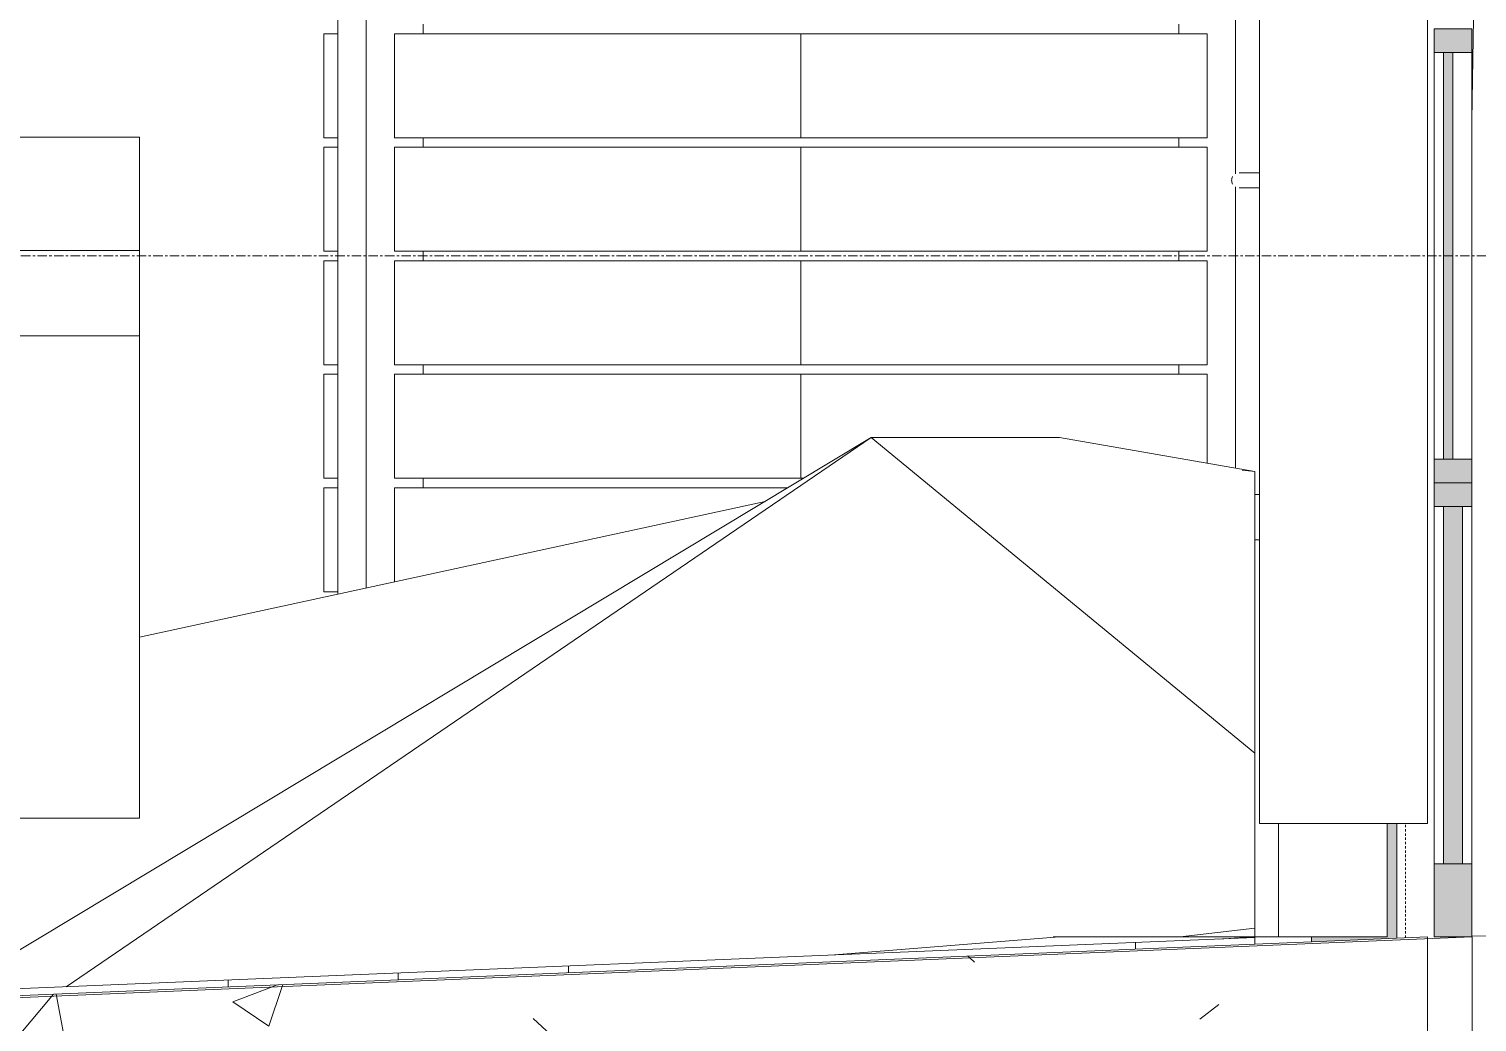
# Model space of a CAD drawing. Header units: inches. Extents: x -4168 to 1483, y -300 to 637.
# Drawn here: x -3897.2 to -3820.6, y -40.5 to 12 of the extents above; entities that cross this region are included whole.
import ezdxf

# ---------------------------------------------------------------- set-up
doc = ezdxf.new("R2010")
doc.units = ezdxf.units.IN
doc.header["$MEASUREMENT"] = 0
doc.linetypes.add('Grid Line 1_2_', pattern=[0.875, 0.5, -0.125, 0.125, -0.125])
doc.linetypes.add('Hidden 1_8__2_', pattern=[0.1875, 0.125, -0.0625])
for name, color, linetype, lineweight in [('0-1', 7, 'Continuous', 5), ('0-3', 55, 'Continuous', 9), ('A-DOOR-5', 7, 'Continuous', 9), ('A-DOOR-6', 55, 'Continuous', 9), ('A-DOOR-7', 31, 'Continuous', 9), ('A-DOOR-8', 50, 'Continuous', 9), ('A-DOOR-9', 59, 'Continuous', 9), ('A-DOOR-FRAM-4', 55, 'Continuous', 9), ('A-FLOR-1', 7, 'Continuous', 9), ('A-FLOR-7', 192, 'Continuous', 9), ('A-FLOR-LEVL-1', 51, 'Grid Line 1_2_', 9), ('A-FLOR-PATT-1', 45, 'Continuous', 9), ('A-GLAZ-CURT-2', 55, 'Continuous', 9), ('A-GLAZ-CWMG-1', 55, 'Continuous', 9), ('A-WALL-10', 113, 'Continuous', 9), ('A-WALL-6', 55, 'Continuous', 9), ('A-WALL-PATT-2', 45, 'Continuous', 9), ('A-WALL-PATT-3', 55, 'Continuous', 9), ('C-TOPO', 7, 'Continuous', 9), ('C-TOPO-1', 55, 'Continuous', 9), ('C-TOPO-2', 45, 'Continuous', 9), ('E-LITE-EQPM-1', 55, 'Continuous', 9), ('S-COLS-1', 55, 'Continuous', 9), ('S-COLS-2', 7, 'Hidden 1_8__2_', 9), ('S-FNDN-2', 55, 'Continuous', 9), ('S-FNDN-4', 32, 'Continuous', 9)]:
    doc.layers.add(name, color=color, linetype=linetype, lineweight=lineweight)
pattern_1 = [(50, (-3769.654, 146.633), (27.5427, -2.41), [2.88, -31.68]), (355, (-3769.654, 146.633), (-5.3278, 28.8843), [2.304, -25.344]), (100.451, (-3767.36, 146.432), (22.2153, 26.474), [2.448, -26.924]), (46.184, (-3769.654, 154.313), (40.982, -6.3564), [4.32, -47.52]), (96.636, (-3766.24, 153.784), (35.891, 37.406), [3.671, -40.386]), (351.184, (-3769.654, 154.313), (35.891, 37.406), [3.456, -38.016]), (21, (-3765.814, 152.393), (22.921, -15.4607), [2.88, -31.68]), (326, (-3765.814, 152.393), (9.3435, 27.8457), [2.304, -25.344]), (71.451, (-3763.904, 151.105), (32.2648, 12.3844), [2.448, -26.924]), (37.5, (-3769.654, 146.633), (0.46686, 12.7827), [1.267, -23.77, 1.267, -24.461, -25.44]), (37.5, (-3769.654, 146.633), (0.46686, 12.7827), [-50.765, 1.267, -24.173]), (7.5, (-3769.654, 146.633), (10.1016, 15.1451), [1.267, -13.402, 1.267, -23.194, -9.696]), (7.5, (-3769.654, 146.633), (10.1016, 15.1451), [-39.13, 1.267, -8.429]), (327.5, (-3778.217, 146.633), (20.49916, -0.86578), [1.267, -8.333, 1.267, -28.685, -39.744]), (327.5, (-3778.217, 146.633), (20.49916, -0.86578), [-39.552, 1.267, -38.477]), (317.5, (-3782.057, 146.633), (22.3948, 3.8443), [1.267, -11.213, 1.267, -18.624, -28.224]), (317.5, (-3782.057, 146.633), (22.3948, 3.8443), [-32.371, 1.267, -26.957])]

# ---------------------------------------------------------------- blocks, each defined once
blk = doc.blocks.new('CTR  - Topography_rvt-1-BUILDING SECTION - NORTH_SOUTH THRU PARKING RAMP - LOOKING WEST')
at = {"layer": 'C-TOPO-2'}
h = blk.add_hatch(dxfattribs=at)
h.set_pattern_fill('FP_9', color=256, style=0, pattern_type=2)
h.set_pattern_definition([(0, (-3769.654, 146.633), (24, 24), [24, -24]), (0, (-3769.654, 155.633), (24, 24), [24, -24]), (0, (-3769.654, 164.633), (24, 24), [24, -24]), (90, (-3766.654, 167.633), (-24, 24), [24, -24]), (90, (-3757.654, 167.633), (-24, 24), [24, -24]), (90, (-3748.654, 167.633), (-24, 24), [24, -24])])
h.paths.add_polyline_path([(-4065.663, -238.734), (-3832.324, -238.734), (-3832.324, -182), (-3837.324, -182), (-3837.324, -180), (-3847.824, -180), (-3847.824, -168), (-3843.235, -161.447), (-3837.265, -158), (-3832.324, -158), (-3832.324, -54.495), (-4004.248, -61.658), (-4004.248, -43.544), (-3832.324, -36.38), (-3832.324, -36.032), (-3942.168, -40.566), (-4005.015, -43.143), (-4072.052, -43.224), (-4072.052, -238.734), (-4066.204, -238.734)], flags=0)
h.paths.add_polyline_path([(-3843.073, -177.087), (-3842.183, -177.087), (-3841.381, -176.701), (-3840.826, -176.005), (-3840.628, -175.137), (-3840.826, -174.27), (-3841.381, -173.574), (-3842.183, -173.188), (-3843.073, -173.188), (-3843.875, -173.574), (-3844.43, -174.27), (-3844.628, -175.137), (-3844.43, -176.005), (-3843.875, -176.701)], flags=0)
at = {"layer": 'C-TOPO'}
for p, q in [((-3903.881, -38.992), (-3834.035, -36.101)), ((-3834.035, -36.101), (-3832.324, -36.032))]:
    blk.add_line(p, q, dxfattribs=at)
at = {"layer": 'C-TOPO-1'}
for p, q in [((-3852.617, -9.6), (-3901.321, -38.886)), ((-3852.617, -9.6), (-3895.206, -38.633)), ((-3852.617, -9.6), (-3832.324, -26.288)), ((-3852.617, -9.6), (-3842.65, -9.6)), ((-3842.739, -9.6), (-3842.65, -9.6)), ((-3832.324, -11.389), (-3842.65, -9.6)), ((-3832.324, -11.389), (-3833.004, -11.329)), ((-3832.324, -11.389), (-3832.324, -15)), ((-3832.324, -11.389), (-3832.324, -15)), ((-3832.324, -15), (-3832.324, -11.389)), ((-3858.232, -12.976), (-3891.313, -20.144)), ((-3832.324, -12.608), (-3832.074, -12.613)), ((-3832.074, -12.613), (-3832.324, -12.608)), ((-3832.324, -12.608), (-3832.074, -12.613)), ((-3836.279, -36), (-3832.324, -35.536)), ((-3836.279, -36), (-3832.324, -35.536)), ((-3903.881, -38.992), (-3834.035, -36.101)), ((-3842.678, -36), (-3854.559, -36.951)), ((-3854.559, -36.951), (-3842.678, -36)), ((-3842.989, -36), (-3842.678, -36)), ((-3832.324, -36), (-3842.678, -36)), ((-3832.324, -36), (-3834.23, -36.11)), ((-3834.035, -36.101), (-3832.324, -36.032))]:
    blk.add_line(p, q, dxfattribs=at)
blk = doc.blocks.new('HSS-Hollow Structural Section-Column - HSS5X5X1_2-2077080-BUILDING SECTION - NORTH_SOUTH THRU PARKING RAMP - LOOKING WEST')
at = {"layer": 'S-COLS-2'}
blk.add_line((-3824.359, -36.048), (-3824.359, -30), dxfattribs=at)
blk = doc.blocks.new('CTR - 1st Phase - Structure_rvt-1-BUILDING SECTION - NORTH_SOUTH THRU PARKING RAMP - LOOKING WEST')
at = {"layer": 'A-FLOR-PATT-1'}
h = blk.add_hatch(dxfattribs=at)
h.set_pattern_fill('FP_12', color=256, style=0, pattern_type=2)
h.set_pattern_definition(pattern_1)
h.paths.add_polyline_path([(-4004.248, -49.648), (-3820.824, -42.005), (-3820.824, -36), (-4004.248, -43.643), (-4004.248, -47.312)], flags=0)
at = {"layer": 'A-WALL-PATT-3'}
h = blk.add_hatch(dxfattribs=at)
h.set_pattern_fill('FP_3', color=256, style=0, pattern_type=2)
h.set_pattern_definition([(0, (-3769.654, 146.633), (15.36, 3.84), [1.267, -10.253, 1.267, -10.253, -61.44]), (0, (-3769.654, 146.633), (15.36, 3.84), [-23.04, 1.267, -21.773, 1.267, -10.253, -26.88]), (0, (-3769.654, 146.633), (15.36, 3.84), [-57.6, 1.267, -6.413, 1.267, -17.933]), (120, (-3763.894, 148.553), (-11.0055376, 11.38215), [1.267, -10.253, 1.267, -10.253, -61.44]), (120, (-3763.894, 148.553), (-11.0055376, 11.38215), [-23.04, 1.267, -21.773, 1.267, -10.253, -26.88]), (120, (-3763.894, 148.553), (-11.0055376, 11.38215), [-57.6, 1.267, -6.413, 1.267, -17.933]), (240, (-3761.974, 156.233), (-4.3544624, -15.22215), [1.267, -10.253, 1.267, -10.253, -61.44]), (240, (-3761.974, 156.233), (-4.3544624, -15.22215), [-23.04, 1.267, -21.773, 1.267, -10.253, -26.88]), (240, (-3761.974, 156.233), (-4.3544624, -15.22215), [-57.6, 1.267, -6.413, 1.267, -17.933])])
h.paths.add_polyline_path([(-1953.324, -162.002), (-1953.324, -162), (-1953.407, -162.002)], flags=0)
h.paths.add_polyline_path([(-1960.394, -152), (-1953.324, -152), (-1953.324, -21), (-2160.324, -21), (-2160.324, -35.5), (-2165.324, -35.5), (-2165.324, -151.75), (-1971.824, -151.75), (-1971.824, -152)], flags=0)
h.paths.add_polyline_path([(-2640.136, -152), (-2640.136, -36), (-2520.511, -36), (-2520.511, -152), (-2508.324, -152), (-2508.324, -35.992), (-2492.324, -35.992), (-2492.324, -151.75), (-2181.324, -151.75), (-2181.324, -35.5), (-2186.324, -35.5), (-2186.324, -35), (-2500.203, -35), (-2500.204, -35), (-2640.324, -35), (-2640.324, -152)], flags=0)
h.paths.add_polyline_path([(-2776.631, -96), (-2749.324, -96), (-2749.324, -93.766), (-2817.324, -93.766), (-2817.324, -96), (-2798.354, -96)], flags=0)
h.paths.add_polyline_path([(-3829.324, -36.255), (-3824.824, -36.068), (-3824.824, -30), (-3825.324, -30), (-3825.324, -36), (-3829.324, -36)], flags=0)
h.paths.add_polyline_path([(-3819.324, -36.074), (-3819.324, -24.461), (-3819.497, -35.957), (-3819.824, -35.994), (-3819.824, -36.034)], flags=0)
at = {"layer": 'A-FLOR-1'}
for p, q in [((-3820.824, -36), (-4004.248, -43.643)), ((-3820.824, -54.016), (-3820.824, -36))]:
    blk.add_line(p, q, dxfattribs=at)
at = {"layer": 'S-COLS-1'}
blk.add_line((-3824.824, -30), (-3824.824, -36.068), dxfattribs=at)
at = {"layer": '0-3'}
blk.add_blockref('HSS-Hollow Structural Section-Column - HSS5X5X1_2-2077080-BUILDING SECTION - NORTH_SOUTH THRU PARKING RAMP - LOOKING WEST', (0, 0), dxfattribs=at)
blk = doc.blocks.new('GLASS GARAGE DOOR - RAMP GARAGE DOOR-2787280-BUILDING SECTION - NORTH_SOUTH THRU PARKING RAMP - LOOKING WEST')
at = {"layer": 'A-DOOR-8'}
blk.add_hatch(color=256, dxfattribs=at).paths.add_polyline_path([(-3821.847, -10.75), (-3821.847, 10.75), (-3822.347, 10.75), (-3822.347, -10.75)], flags=0)
at = {"layer": 'A-DOOR-9'}
h = blk.add_hatch(color=256, dxfattribs=at)
h.paths.add_polyline_path([(-3821.497, -12), (-3820.847, -12), (-3820.847, -10.75), (-3822.847, -10.75), (-3822.847, -12)], flags=0)
h.paths.add_polyline_path([(-3822.347, 10.75), (-3820.847, 10.75), (-3820.847, 12), (-3822.847, 12), (-3822.847, 10.75)], flags=0)
h = blk.add_hatch(color=256, dxfattribs=at)
h.paths.add_polyline_path([(-3820.847, -36), (-3820.847, -32.125), (-3822.847, -32.125), (-3822.847, -36), (-3821.497, -36)], flags=0)
h.paths.add_polyline_path([(-3821.497, -13.25), (-3820.847, -13.25), (-3820.847, -12), (-3822.847, -12), (-3822.847, -13.25), (-3822.347, -13.25)], flags=0)
blk.add_hatch(color=256, dxfattribs=at).paths.add_polyline_path([(-3821.497, -32.125), (-3821.347, -32.125), (-3821.347, -13.25), (-3822.347, -13.25), (-3822.347, -32.125)], flags=0)
at = {"layer": 'A-DOOR-6'}
for p, q in [((-3820.143, 53.938), (-3820.847, 7.179)), ((-3822.847, 10.75), (-3822.847, -10.75)), ((-3820.847, -10.75), (-3820.847, 10.75)), ((-3822.847, -13.25), (-3822.847, -32.125)), ((-3820.847, -32.125), (-3820.847, -13.25)), ((-3820.847, -35.936), (-3819.497, -35.957))]:
    blk.add_line(p, q, dxfattribs=at)
at = {"layer": 'A-DOOR-7'}
for p, q in [((-3820.847, 12), (-3822.847, 12)), ((-3822.847, 12), (-3822.847, 10.75)), ((-3820.847, 10.75), (-3820.847, 12)), ((-3822.847, 10.75), (-3820.847, 10.75)), ((-3821.847, 10.75), (-3822.347, 10.75)), ((-3822.347, 10.75), (-3822.347, -10.75)), ((-3821.847, -10.75), (-3821.847, 10.75)), ((-3820.847, -10.75), (-3822.847, -10.75)), ((-3822.847, -10.75), (-3822.847, -12)), ((-3822.347, -10.75), (-3821.847, -10.75)), ((-3820.847, -12), (-3820.847, -10.75)), ((-3822.847, -12), (-3820.847, -12)), ((-3820.847, -12), (-3822.847, -12)), ((-3822.847, -12), (-3822.847, -13.25)), ((-3820.847, -13.25), (-3820.847, -12)), ((-3822.847, -13.25), (-3820.847, -13.25)), ((-3821.347, -13.25), (-3822.347, -13.25)), ((-3822.347, -13.25), (-3822.347, -32.125)), ((-3821.347, -32.125), (-3821.347, -13.25)), ((-3820.847, -32.125), (-3822.847, -32.125)), ((-3822.847, -32.125), (-3822.847, -36)), ((-3822.347, -32.125), (-3821.347, -32.125)), ((-3820.847, -36), (-3820.847, -32.125)), ((-3822.847, -36), (-3820.847, -36))]:
    blk.add_line(p, q, dxfattribs=at)
blk = doc.blocks.new('STOREFRONT DOOR B - ALUM_ STILE W_ GLASS INSET-2790180-BUILDING SECTION - NORTH_SOUTH THRU PARKING RAMP - LOOKING WEST')
at = {"layer": 'A-DOOR-6'}
for p, q in [((-3832.074, 4.394), (-3832.57, 4.394)), ((-3832.57, 3.606), (-3832.074, 3.606))]:
    blk.add_line(p, q, dxfattribs=at)
at = {"layer": 'A-DOOR-6', "flags": 128}
for points in [[(-3832.57, 4.394), (-3832.593, 4.394), (-3832.617, 4.394), (-3832.64, 4.394), (-3832.664, 4.394), (-3832.687, 4.394), (-3832.71, 4.394), (-3832.733, 4.394), (-3832.756, 4.394), (-3832.778, 4.394), (-3832.8, 4.394), (-3832.821, 4.394), (-3832.843, 4.394), (-3832.863, 4.394), (-3832.883, 4.394), (-3832.903, 4.394), (-3832.922, 4.394), (-3832.941, 4.394), (-3832.959, 4.394), (-3832.977, 4.394), (-3832.993, 4.394), (-3833.01, 4.394), (-3833.025, 4.394), (-3833.04, 4.394), (-3833.054, 4.394), (-3833.067, 4.394), (-3833.079, 4.394), (-3833.091, 4.394), (-3833.101, 4.394), (-3833.111, 4.394), (-3833.12, 4.394), (-3833.128, 4.394), (-3833.136, 4.394), (-3833.142, 4.394), (-3833.147, 4.394), (-3833.152, 4.394), (-3833.155, 4.394), (-3833.158, 4.394), (-3833.16, 4.394), (-3833.16, 4.394)], [(-3833.16, 3.606), (-3833.16, 3.606), (-3833.158, 3.606), (-3833.156, 3.606), (-3833.153, 3.606), (-3833.149, 3.606), (-3833.143, 3.606), (-3833.137, 3.606), (-3833.13, 3.606), (-3833.122, 3.606), (-3833.114, 3.606), (-3833.104, 3.606), (-3833.094, 3.606), (-3833.082, 3.606), (-3833.07, 3.606), (-3833.057, 3.606), (-3833.043, 3.606), (-3833.029, 3.606), (-3833.014, 3.606), (-3832.998, 3.606), (-3832.981, 3.606), (-3832.964, 3.606), (-3832.946, 3.606), (-3832.928, 3.606), (-3832.908, 3.606), (-3832.889, 3.606), (-3832.869, 3.606), (-3832.848, 3.606), (-3832.827, 3.606), (-3832.806, 3.606), (-3832.784, 3.606), (-3832.762, 3.606), (-3832.739, 3.606), (-3832.716, 3.606), (-3832.693, 3.606), (-3832.67, 3.606), (-3832.647, 3.606), (-3832.623, 3.606), (-3832.6, 3.606), (-3832.576, 3.606), (-3832.57, 3.606)]]:
    blk.add_lwpolyline(points, dxfattribs=at)
at = {"layer": 'A-DOOR-6'}
for start, end in [(150, 180), (180, 210), (82.77245, 90), (270, 277.22755)]:
    blk.add_arc((-3833.16, 4), 0.394, start, end, dxfattribs=at)
at = {"layer": 'A-DOOR-FRAM-4'}
for p, q in [((-3831.074, -36), (-3831.074, -30)), ((-3825.324, -30), (-3825.324, -36)), ((-3825.324, -36), (-3829.324, -36))]:
    blk.add_line(p, q, dxfattribs=at)
blk = doc.blocks.new('Pathway_Cooper_McGraw-Edison _BSC-BRC_Round - Pathway_Cooper_McGraw-Edison _BSC-BRC_Round-2028611-BUILDING SECTION - NORTH_SOUTH THRU PARKING RAMP - LOOKING WEST')
at = {"layer": 'E-LITE-EQPM-1'}
for p, q in [((-3997.716, 6.281), (-3997.716, 0.281)), ((-3997.716, 6.281), (-3989.716, 6.281)), ((-3989.716, 0.281), (-3989.716, 6.281)), ((-3989.716, 0.281), (-3997.716, 0.281)), ((-3997.716, 0.281), (-3997.716, -4.219)), ((-3997.716, 0.281), (-3989.716, 0.281)), ((-3989.716, -4.219), (-3989.716, 0.281)), ((-3989.716, -4.219), (-3997.716, -4.219)), ((-3997.716, -4.219), (-3997.716, -29.719)), ((-3997.716, -4.219), (-3989.716, -4.219)), ((-3989.716, -29.719), (-3989.716, -4.219)), ((-3989.716, -29.719), (-3997.716, -29.719))]:
    blk.add_line(p, q, dxfattribs=at)
blk = doc.blocks.new('Horizontal_Siding - Horizontal_Siding-2852725-BUILDING SECTION - NORTH_SOUTH THRU PARKING RAMP - LOOKING WEST')
at = {"layer": 'A-GLAZ-CURT-2'}
for p, q in [((-3881.574, -17.75), (-3881.574, -12.25)), ((-3880.824, -12.25), (-3881.574, -12.25)), ((-3880.824, -17.75), (-3881.574, -17.75))]:
    blk.add_line(p, q, dxfattribs=at)
blk = doc.blocks.new('Rectangular Mullion - RAILING POST-2680127-BUILDING SECTION - NORTH_SOUTH THRU PARKING RAMP - LOOKING WEST')
at = {"layer": 'A-GLAZ-CWMG-1'}
blk.add_line((-3880.824, -12), (-3880.824, -17.872), dxfattribs=at)
blk = doc.blocks.new('Rectangular Mullion - RAILING POST-V46-BUILDING SECTION - NORTH_SOUTH THRU PARKING RAMP - LOOKING WEST')
at = {"layer": 'A-GLAZ-CWMG-1'}
blk.add_line((-3880.824, -6), (-3880.824, -12), dxfattribs=at)
blk = doc.blocks.new('Horizontal_Siding - Horizontal_Siding-2854551-BUILDING SECTION - NORTH_SOUTH THRU PARKING RAMP - LOOKING WEST')
at = {"layer": 'A-GLAZ-CURT-2'}
for p, q in [((-3877.824, -12.25), (-3877.824, -17.221)), ((-3857.024, -12.25), (-3877.824, -12.25))]:
    blk.add_line(p, q, dxfattribs=at)
blk = doc.blocks.new('Horizontal_Siding - Horizontal_Siding-V47-BUILDING SECTION - NORTH_SOUTH THRU PARKING RAMP - LOOKING WEST')
at = {"layer": 'A-GLAZ-CURT-2'}
for p, q in [((-3877.824, -6.25), (-3877.824, -11.75)), ((-3856.336, -6.25), (-3877.824, -6.25)), ((-3856.336, -11.75), (-3856.336, -6.25)), ((-3877.824, -11.75), (-3856.336, -11.75))]:
    blk.add_line(p, q, dxfattribs=at)
blk = doc.blocks.new('Rectangular Mullion - RAILING POST-V48-BUILDING SECTION - NORTH_SOUTH THRU PARKING RAMP - LOOKING WEST')
at = {"layer": 'A-GLAZ-CWMG-1'}
for p, q in [((-3836.349, -6.25), (-3836.349, -6)), ((-3833.349, -6), (-3833.349, -11.212))]:
    blk.add_line(p, q, dxfattribs=at)
blk = doc.blocks.new('Rectangular Mullion - RAILING POST-V49-BUILDING SECTION - NORTH_SOUTH THRU PARKING RAMP - LOOKING WEST')
at = {"layer": 'A-GLAZ-CWMG-1'}
for p, q in [((-3836.349, -0.25), (-3836.349, 0)), ((-3833.349, 0), (-3833.349, -6)), ((-3836.349, -6), (-3836.349, -5.75))]:
    blk.add_line(p, q, dxfattribs=at)
blk = doc.blocks.new('Rectangular Mullion - RAILING POST-V50-BUILDING SECTION - NORTH_SOUTH THRU PARKING RAMP - LOOKING WEST')
at = {"layer": 'A-GLAZ-CWMG-1'}
for p, q in [((-3836.349, 5.75), (-3836.349, 6)), ((-3833.349, 6), (-3833.349, 4.344)), ((-3833.349, 3.656), (-3833.349, 0)), ((-3836.349, 0), (-3836.349, 0.25))]:
    blk.add_line(p, q, dxfattribs=at)
blk = doc.blocks.new('Rectangular Mullion - RAILING POST-2806293-BUILDING SECTION - NORTH_SOUTH THRU PARKING RAMP - LOOKING WEST')
at = {"layer": 'A-GLAZ-CWMG-1'}
for p, q in [((-3879.324, -12), (-3879.324, -17.546)), ((-3876.324, -12.25), (-3876.324, -12))]:
    blk.add_line(p, q, dxfattribs=at)
blk = doc.blocks.new('Rectangular Mullion - RAILING POST-V52-BUILDING SECTION - NORTH_SOUTH THRU PARKING RAMP - LOOKING WEST')
at = {"layer": 'A-GLAZ-CWMG-1'}
for p, q in [((-3879.324, -6), (-3879.324, -12)), ((-3876.324, -6.25), (-3876.324, -6)), ((-3876.324, -12), (-3876.324, -11.75))]:
    blk.add_line(p, q, dxfattribs=at)
blk = doc.blocks.new('Horizontal_Siding - Horizontal_Siding-V53-BUILDING SECTION - NORTH_SOUTH THRU PARKING RAMP - LOOKING WEST')
at = {"layer": 'A-GLAZ-CURT-2'}
for p, q in [((-3856.336, -6.25), (-3856.336, -11.75)), ((-3834.849, -6.25), (-3856.336, -6.25)), ((-3834.849, -10.952), (-3834.849, -6.25)), ((-3856.336, -11.75), (-3856.193, -11.75))]:
    blk.add_line(p, q, dxfattribs=at)

msp = doc.modelspace()

# ---------------------------------------------------------------- hatches: boundary and pattern name
at = {"layer": 'A-FLOR-PATT-1'}
h = msp.add_hatch(dxfattribs=at)
h.set_pattern_fill('FP_12', color=256, style=0, pattern_type=2)
h.set_pattern_definition(pattern_1)
h.paths.add_polyline_path([(-4004.248, -43.6427), (-3823.1987, -36.099), (-3823.1987, -36), (-4004.248, -43.5437)], flags=0)
at = {"layer": 'A-WALL-PATT-2'}
h = msp.add_hatch(dxfattribs=at)
h.set_pattern_fill('FP_8', color=256, style=0, pattern_type=2)
h.set_pattern_definition([(0, (-3769.654, 146.633), (0, 9), []), (90, (-3769.654, 146.633), (-9, 6e-16), [])])
h.paths.add_polyline_path([(-3829.3237, -168), (-3829.3237, -54.3698), (-3832.3237, -54.4948), (-3832.3237, -168)], flags=0)
h.paths.add_polyline_path([(-3832.3237, -36.3802), (-3829.3237, -36.2552), (-3829.3237, -36), (-3832.3237, -36.0315), (-3832.3237, -36.2552)], flags=0)

# ---------------------------------------------------------------- linework, layer by layer
at = {"layer": 'A-FLOR-7'}
for p, q in [((-3832.3237, -36.3802), (-4004.248, -43.5437)), ((-3823.1987, -36), (-3829.3237, -36.2552)), ((-3823.1987, -46.0087), (-3823.1987, -36))]:
    msp.add_line(p, q, dxfattribs=at)
at = {"layer": 'A-FLOR-LEVL-1'}
msp.add_line((-4167.9645, 0), (-1830.091, 0), dxfattribs=at)
at = {"layer": 'A-WALL-10'}
msp.add_line((-3832.3237, -36.3802), (-3829.3237, -36.2552), dxfattribs=at)
at = {"layer": 'A-WALL-6'}
for p, q in [((-3823.1987, 110), (-3823.1987, -30)), ((-3832.0737, -30), (-3832.0737, 109.25)), ((-3832.0737, -30), (-3823.1987, -30))]:
    msp.add_line(p, q, dxfattribs=at)
at = {"layer": 'S-FNDN-2'}
for p in [(-3832.3237, -36.3802), (-3832.0737, -15)]:
    msp.add_line(p, (-3832.3237, -15), dxfattribs=at)
at = {"layer": 'S-FNDN-4'}
for p, q in [((-3829.3237, -36), (-3832.3237, -36)), ((-3829.3237, -36.2552), (-3829.3237, -36))]:
    msp.add_line(p, q, dxfattribs=at)

# ---------------------------------------------------------------- block references
at = {"layer": '0-1'}
for name in ['CTR - 1st Phase - Structure_rvt-1-BUILDING SECTION - NORTH_SOUTH THRU PARKING RAMP - LOOKING WEST', 'CTR  - Topography_rvt-1-BUILDING SECTION - NORTH_SOUTH THRU PARKING RAMP - LOOKING WEST']:
    msp.add_blockref(name, (0, 0), dxfattribs=at)
at = {"layer": 'A-DOOR-5'}
msp.add_blockref('STOREFRONT DOOR B - ALUM_ STILE W_ GLASS INSET-2790180-BUILDING SECTION - NORTH_SOUTH THRU PARKING RAMP - LOOKING WEST', (0, 0), dxfattribs=at)
at = {"layer": 'A-DOOR-6'}
msp.add_blockref('GLASS GARAGE DOOR - RAMP GARAGE DOOR-2787280-BUILDING SECTION - NORTH_SOUTH THRU PARKING RAMP - LOOKING WEST', (0, 0), dxfattribs=at)
at = {"layer": 'A-GLAZ-CURT-2'}
for name, p in [('Horizontal_Siding - Horizontal_Siding-2852725-BUILDING SECTION - NORTH_SOUTH THRU PARKING RAMP - LOOKING WEST', (0, 24)), ('Horizontal_Siding - Horizontal_Siding-V47-BUILDING SECTION - NORTH_SOUTH THRU PARKING RAMP - LOOKING WEST', (0, 18)), ('Horizontal_Siding - Horizontal_Siding-V47-BUILDING SECTION - NORTH_SOUTH THRU PARKING RAMP - LOOKING WEST', (21.4875, 18)), ('Horizontal_Siding - Horizontal_Siding-2852725-BUILDING SECTION - NORTH_SOUTH THRU PARKING RAMP - LOOKING WEST', (0, 18)), ('Horizontal_Siding - Horizontal_Siding-V47-BUILDING SECTION - NORTH_SOUTH THRU PARKING RAMP - LOOKING WEST', (0, 12)), ('Horizontal_Siding - Horizontal_Siding-V47-BUILDING SECTION - NORTH_SOUTH THRU PARKING RAMP - LOOKING WEST', (21.4875, 12)), ('Horizontal_Siding - Horizontal_Siding-2852725-BUILDING SECTION - NORTH_SOUTH THRU PARKING RAMP - LOOKING WEST', (0, 12)), ('Horizontal_Siding - Horizontal_Siding-V47-BUILDING SECTION - NORTH_SOUTH THRU PARKING RAMP - LOOKING WEST', (0, 6)), ('Horizontal_Siding - Horizontal_Siding-V47-BUILDING SECTION - NORTH_SOUTH THRU PARKING RAMP - LOOKING WEST', (21.4875, 6)), ('Horizontal_Siding - Horizontal_Siding-2852725-BUILDING SECTION - NORTH_SOUTH THRU PARKING RAMP - LOOKING WEST', (0, 6)), ('Horizontal_Siding - Horizontal_Siding-V47-BUILDING SECTION - NORTH_SOUTH THRU PARKING RAMP - LOOKING WEST', (0, 0)), ('Horizontal_Siding - Horizontal_Siding-V53-BUILDING SECTION - NORTH_SOUTH THRU PARKING RAMP - LOOKING WEST', (0, 0)), ('Horizontal_Siding - Horizontal_Siding-2852725-BUILDING SECTION - NORTH_SOUTH THRU PARKING RAMP - LOOKING WEST', (0, 0)), ('Horizontal_Siding - Horizontal_Siding-2854551-BUILDING SECTION - NORTH_SOUTH THRU PARKING RAMP - LOOKING WEST', (0, 0))]:
    msp.add_blockref(name, p, dxfattribs=at)
at = {"layer": 'A-GLAZ-CWMG-1'}
for name, p in [('Rectangular Mullion - RAILING POST-V46-BUILDING SECTION - NORTH_SOUTH THRU PARKING RAMP - LOOKING WEST', (0, 24)), ('Rectangular Mullion - RAILING POST-V52-BUILDING SECTION - NORTH_SOUTH THRU PARKING RAMP - LOOKING WEST', (0, 24)), ('Rectangular Mullion - RAILING POST-V49-BUILDING SECTION - NORTH_SOUTH THRU PARKING RAMP - LOOKING WEST', (0, 18)), ('Rectangular Mullion - RAILING POST-V46-BUILDING SECTION - NORTH_SOUTH THRU PARKING RAMP - LOOKING WEST', (0, 18)), ('Rectangular Mullion - RAILING POST-V52-BUILDING SECTION - NORTH_SOUTH THRU PARKING RAMP - LOOKING WEST', (0, 18)), ('Rectangular Mullion - RAILING POST-V49-BUILDING SECTION - NORTH_SOUTH THRU PARKING RAMP - LOOKING WEST', (0, 12)), ('Rectangular Mullion - RAILING POST-V46-BUILDING SECTION - NORTH_SOUTH THRU PARKING RAMP - LOOKING WEST', (0, 12)), ('Rectangular Mullion - RAILING POST-V52-BUILDING SECTION - NORTH_SOUTH THRU PARKING RAMP - LOOKING WEST', (0, 12)), ('Rectangular Mullion - RAILING POST-V50-BUILDING SECTION - NORTH_SOUTH THRU PARKING RAMP - LOOKING WEST', (0, 0)), ('Rectangular Mullion - RAILING POST-V46-BUILDING SECTION - NORTH_SOUTH THRU PARKING RAMP - LOOKING WEST', (0, 6)), ('Rectangular Mullion - RAILING POST-V52-BUILDING SECTION - NORTH_SOUTH THRU PARKING RAMP - LOOKING WEST', (0, 6)), ('Rectangular Mullion - RAILING POST-V49-BUILDING SECTION - NORTH_SOUTH THRU PARKING RAMP - LOOKING WEST', (0, 0)), ('Rectangular Mullion - RAILING POST-V46-BUILDING SECTION - NORTH_SOUTH THRU PARKING RAMP - LOOKING WEST', (0, 0)), ('Rectangular Mullion - RAILING POST-V52-BUILDING SECTION - NORTH_SOUTH THRU PARKING RAMP - LOOKING WEST', (0, 0)), ('Rectangular Mullion - RAILING POST-V48-BUILDING SECTION - NORTH_SOUTH THRU PARKING RAMP - LOOKING WEST', (0, 0)), ('Rectangular Mullion - RAILING POST-2680127-BUILDING SECTION - NORTH_SOUTH THRU PARKING RAMP - LOOKING WEST', (0, 0)), ('Rectangular Mullion - RAILING POST-2806293-BUILDING SECTION - NORTH_SOUTH THRU PARKING RAMP - LOOKING WEST', (0, 0))]:
    msp.add_blockref(name, p, dxfattribs=at)
at = {"layer": 'E-LITE-EQPM-1'}
msp.add_blockref('Pathway_Cooper_McGraw-Edison _BSC-BRC_Round - Pathway_Cooper_McGraw-Edison _BSC-BRC_Round-2028611-BUILDING SECTION - NORTH_SOUTH THRU PARKING RAMP - LOOKING WEST', (98.4025, 0), dxfattribs=at)

doc.saveas('drawing.dxf')
